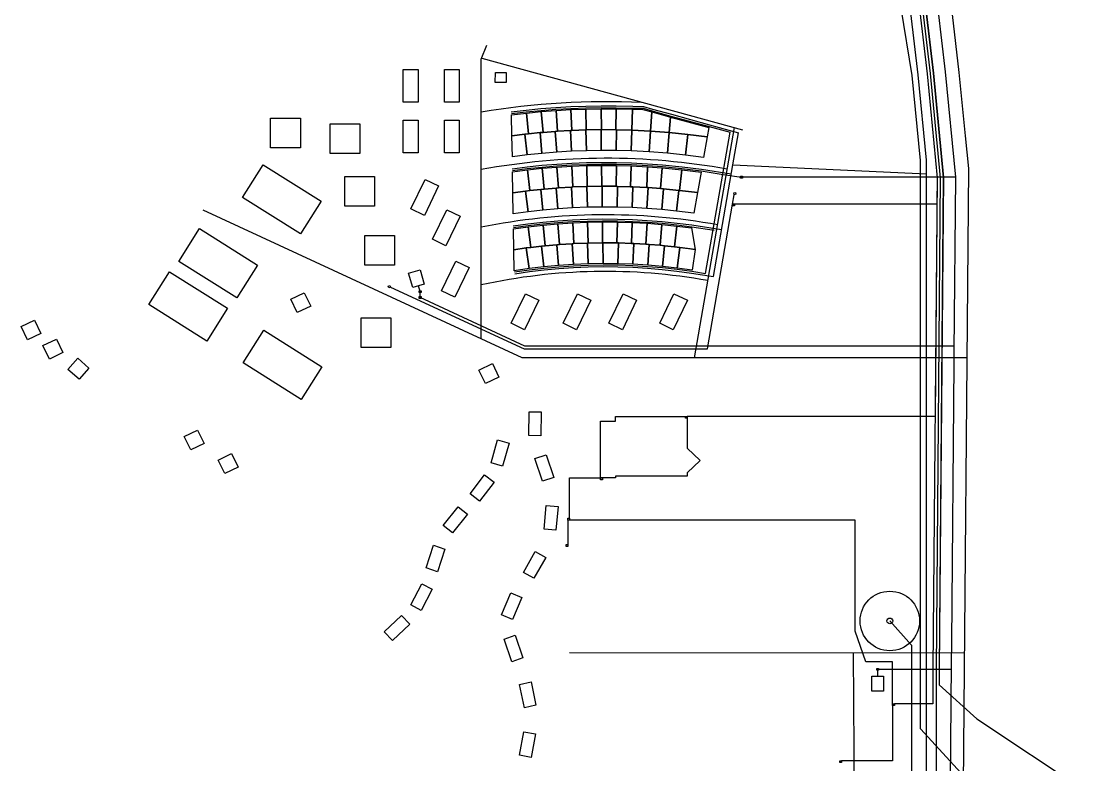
# Model space of a CAD drawing. Header units: millimetres. Extents: x 2242211 to 2245579, y 377443 to 383867.
# Drawn here: x 2242357 to 2244129, y 378954 to 380203 of the extents above; entities that cross this region are included whole.
import ezdxf

# ---------------------------------------------------------------- set-up
doc = ezdxf.new("R2010")
doc.units = ezdxf.units.MM

msp = doc.modelspace()

# ---------------------------------------------------------------- linework, layer by layer
at = {"color": 141, "true_color": 0xadddf7}
msp.add_line((2243552.6, 379961.8), (2243877.7, 379946.7), dxfattribs=at)
for points in [[(2243644.2, 381155.8), (2243677.8, 381155.8), (2243714, 380828.9, 0.152052), (2243761.5, 380729, -0.160823), (2243820.8, 380607.1), (2243878.9, 380114.6), (2243895.7, 379939.8), (2243892.3, 379539.1), (2243475.8, 379539.1)], [(2243644.2, 381155.7), (2243677.8, 381155.7), (2243713.9, 380828.9, 0.152056), (2243761.4, 380728.9, -0.160824), (2243820.7, 380607), (2243878.8, 380114.6), (2243895.6, 379939.8), (2243895.3, 379895.7), (2243552.1, 379895.7)], [(2243641.9, 381159.8), (2243641.9, 381166.2), (2243687.4, 381166.2), (2243724.5, 380830.2, 0.151646), (2243769.2, 380736.3, -0.160741), (2243831.3, 380608.4), (2243889.5, 380115.7), (2243906.3, 379940.2), (2243899.3, 379114.7), (2243899.3, 379088.4), (2243962.6, 379031.6), (2244144.4, 378910.7), (2244247, 378856.3), (2244492.7, 378868.8), (2244598, 378872.9), (2244742, 378867.5), (2244831.2, 378916.2), (2244926.1, 378921), (2244932.7, 378903.8)], [(2243642, 381159.8), (2243642, 381166.1), (2243687.1, 381166.1), (2243724.2, 380830.2, 0.151626), (2243769, 380736.1, -0.160763), (2243831, 380608.3), (2243889.2, 380115.7), (2243906, 379940.2), (2243899, 379114.7), (2243899.2, 379088.3), (2243962.5, 379031.5), (2244144.4, 378910.6), (2244247, 378856.2), (2244291.9, 378858.5), (2244325.6, 378827.4), (2244332.5, 378629.7), (2244338.7, 378622.3)], [(2243643, 381159.8), (2243643, 381161.1), (2243682.6, 381161.1), (2243719.3, 380829.5, 0.151837), (2243765.3, 380732.6, -0.160792), (2243826.1, 380607.7), (2243884.2, 380115.2), (2243901, 379940), (2243894, 379114.7), (2243894, 378076.6), (2243826.5, 378076.6)], [(2243643.1, 381159.8), (2243643.1, 381161), (2243682.5, 381161), (2243719.2, 380829.5, 0.151841), (2243765.3, 380732.6, -0.160793), (2243826, 380607.7), (2243884.1, 380115.1), (2243900.9, 379940), (2243893.9, 379114.7), (2243893.9, 378665.6), (2243739.3, 378665.5)], [(2243644.2, 381155.9), (2243677.9, 381155.9), (2243714.1, 380828.9, 0.152048), (2243761.6, 380729.1, -0.160823), (2243820.9, 380607.1), (2243879, 380114.6), (2243895.8, 379939.8), (2243888.8, 379114.7), (2243888.8, 379056.9), (2243823.9, 379056.9)]]:
    msp.add_lwpolyline(points, format="xyb")
for points in [[(2243877.7, 378066.5), (2243877.7, 378453.1), (2243877.7, 378501.5), (2243877.7, 379946.7), (2243877.7, 379969.4), (2243863.9, 380113), (2243805.8, 380605.2), (2243809.5, 380617.2), (2243984.7, 380633.1), (2243984.7, 380829.4)], [(2243180.3, 380050.7), (2243205.2, 380053.7), (2243230.2, 380056.1), (2243255.2, 380058), (2243280.3, 380059.5), (2243305.4, 380060.4), (2243331.5, 380060.8), (2243356.6, 380060.7), (2243384.3, 380060), (2243402.2, 380059.6), (2243417.7, 380055.3), (2243449.4, 380046.6), (2243513.4, 380029), (2243562, 380015.7)], [(2243520, 379774.1), (2243552.6, 379961.8), (2243562, 380015.7)], [(2243181.9, 379955.1), (2243206.8, 379958.3), (2243231.7, 379960.9), (2243256.7, 379962.9), (2243281.8, 379964.7), (2243306.9, 379965.4), (2243332, 379965.8), (2243357.1, 379965.7), (2243382.2, 379965), (2243409.4, 379963.6), (2243434.5, 379961.8), (2243467.2, 379958.6), (2243499.9, 379954.4), (2243550, 379946.6)], [(2243183.5, 379859.4), (2243208.3, 379862.8), (2243233.3, 379865.6), (2243258.3, 379867.8), (2243283.4, 379869.4), (2243308.5, 379870.4), (2243333.6, 379870.8), (2243358.7, 379870.6), (2243383.8, 379869.8), (2243408.9, 379868.5), (2243433.9, 379866.5), (2243458.9, 379863.9), (2243483.8, 379860.7), (2243533.7, 379853)], [(2243186.1, 379778.8), (2243210.7, 379782.4), (2243235.4, 379785.4), (2243260.2, 379787.7), (2243284.8, 379789.3), (2243309.7, 379790.4), (2243334.6, 379790.8), (2243359.4, 379790.6), (2243384.3, 379789.7), (2243409.1, 379788.2), (2243433.9, 379786.1), (2243458.6, 379783.4), (2243483.3, 379780), (2243520, 379774.1)], [(2243816.3, 379195.8), (2243852.6, 379155.4), (2243852.6, 378613.8), (2243811.7, 378565.6)]]:
    msp.add_lwpolyline(points, dxfattribs=at)
at = {"color": 32, "true_color": 0xcd6928}
msp.add_lwpolyline([(2244065.6, 378799.1), (2243867.7, 379014.9), (2243867.7, 379946.7), (2243867.7, 379968.9), (2243854, 380111.9), (2243779.9, 380564.4)], dxfattribs=at)
for points in [[(2243872.2, 380434.1), (2243909.5, 380117.9), (2243926.5, 379941.1), (2243923.9, 379647.6), (2243923.8, 379627.6), (2243919.8, 379159.7), (2243919.5, 379124.6), (2243917.2, 378858.4), (2243918.3, 378640.9), (2243918.7, 378559), (2243921.9, 377980), (2243921.9, 377980)], [(2243552.1, 379895.7), (2243554.8, 379911.6)], [(2242977.3, 379756.4), (2243201.8, 379652.5), (2243510.2, 379652.5), (2243552.1, 379895.7)], [(2243924, 379657.5), (2243506.6, 379657.5), (2243478.5, 379657.5), (2243202.9, 379657.5), (2243027.3, 379738.9)], [(2243278.3, 379368.3), (2243278.3, 379436), (2243330.3, 379436)], [(2243275.3, 379365.3), (2243275.3, 379324)], [(2243820.9, 379056.9), (2243820.9, 379127.2), (2243775.8, 379127.2), (2243757.9, 379178.8), (2243757.9, 379365.3), (2243278.3, 379365.3)], [(2243820.9, 379053.9), (2243820.9, 378960.9), (2243735.2, 378960.9)]]:
    msp.add_lwpolyline(points)
at = {"ltscale": 0.5}
for points in [[(2243909.7, 380312.3), (2243932.4, 380116.9), (2243943, 380010.5), (2243948.4, 379955.7), (2243939.1, 378854.3), (2243940.2, 378630.1), (2243940.8, 378514.7), (2243942.8, 378114.4), (2243943.4, 378024.4), (2243944.2, 377918.8), (2243945.2, 377775.6)], [(2243129.6, 379669.4), (2243129.6, 380137.4), (2243129.9, 380139.1), (2243139.1, 380162.5)], [(2243130.6, 380140.9), (2243568.9, 380020.4)], [(2243488.2, 379637.5), (2243555.3, 380024.2)], [(2243945.7, 379637.5), (2243198.5, 379637.5), (2242662.6, 379885.7)], [(2243278.3, 379143.1), (2243941.5, 379142.1)], [(2243758.8, 378652.2), (2243755.4, 379142.4)]]:
    msp.add_lwpolyline(points, dxfattribs=at)
at = {"color": 85, "true_color": 0x58ba48}
for points in [[(2242998.8, 380122), (2243023.8, 380122), (2243023.8, 380067), (2242998.8, 380067)], [(2243068, 380122), (2243093, 380122), (2243093, 380067), (2243068, 380067)], [(2242998.8, 380036.6), (2243023.8, 380036.6), (2243023.8, 379981.6), (2242998.8, 379981.6)], [(2243068, 380036.6), (2243093, 380036.6), (2243093, 379981.6), (2243068, 379981.6)], [(2243035.8, 379937.2), (2243058.3, 379926.3), (2243034.3, 379876.8), (2243011.8, 379887.7)], [(2243071.9, 379886.2), (2243094.4, 379875.4), (2243070.5, 379825.9), (2243048, 379836.7)], [(2243087.2, 379800), (2243109.7, 379789.1), (2243085.7, 379739.6), (2243063.2, 379750.4)], [(2243204, 379745.1), (2243226.5, 379734.2), (2243202.6, 379684.7), (2243180.1, 379695.6)], [(2243291.3, 379745.1), (2243313.8, 379734.2), (2243289.9, 379684.7), (2243267.4, 379695.6)], [(2243368.3, 379745.1), (2243390.8, 379734.2), (2243366.9, 379684.7), (2243344.4, 379695.6)], [(2243453.7, 379745.1), (2243476.2, 379734.2), (2243452.3, 379684.7), (2243429.8, 379695.6)]]:
    msp.add_lwpolyline(points, close=True, dxfattribs=at)
at = {"color": 254, "true_color": 0xddb3d4}
for points in [[(2243153.7, 380117), (2243172, 380117), (2243171.8, 380099.8), (2243153.5, 380099.8)], [(2242379.3, 379701), (2242390.1, 379678.4), (2242367.6, 379667.6), (2242356.8, 379690.2)], [(2242379.3, 379701), (2242390.1, 379678.4), (2242367.6, 379667.6), (2242356.8, 379690.2)], [(2242416.1, 379668.9), (2242426.9, 379646.4), (2242404.4, 379635.5), (2242393.5, 379658.1)], [(2242416.1, 379668.9), (2242426.9, 379646.4), (2242404.4, 379635.5), (2242393.5, 379658.1)], [(2242451.9, 379637), (2242470.6, 379620.5), (2242454.1, 379601.7), (2242435.3, 379618.2)], [(2242451.9, 379637), (2242470.6, 379620.5), (2242454.1, 379601.7), (2242435.3, 379618.2)], [(2243210.6, 379547.2), (2243230.6, 379546.9), (2243229.9, 379506.9), (2243209.9, 379507.2)], [(2243497.6, 379465.1), (2243475.8, 379444.3), (2243475.8, 379439.2), (2243355.2, 379439.2), (2243355.2, 379436), (2243330.3, 379436), (2243330.3, 379531.4), (2243355.2, 379531.4), (2243355.2, 379539.1), (2243475.8, 379539.1), (2243475.8, 379485.7)], [(2242653.4, 379516.3), (2242664.2, 379493.8), (2242641.7, 379482.9), (2242630.9, 379505.5)], [(2242653.4, 379516.3), (2242664.2, 379493.8), (2242641.7, 379482.9), (2242630.9, 379505.5)], [(2243165.6, 379455.8), (2243146.3, 379461.3), (2243157.4, 379499.8), (2243176.6, 379494.3)], [(2242710.5, 379476.8), (2242721.3, 379454.3), (2242698.8, 379443.5), (2242687.9, 379466)], [(2242710.5, 379476.8), (2242721.3, 379454.3), (2242698.8, 379443.5), (2242687.9, 379466)], [(2243220.1, 379468.5), (2243239.2, 379474.7), (2243251.6, 379436.7), (2243232.6, 379430.5)], [(2243127.2, 379397.1), (2243111.3, 379409.2), (2243135.6, 379441), (2243151.5, 379428.8)], [(2243081.7, 379343.8), (2243066, 379356.2), (2243090.9, 379387.6), (2243106.5, 379375.1)], [(2243239.1, 379389.7), (2243259, 379387.8), (2243255.2, 379348), (2243235.3, 379349.9)], [(2243056.1, 379278.5), (2243037.1, 379284.9), (2243049.8, 379322.8), (2243068.7, 379316.5)], [(2243220.7, 379312.2), (2243238.1, 379302.3), (2243218.4, 379267.5), (2243201, 379277.4)], [(2243029.2, 379213.6), (2243011.5, 379222.8), (2243029.9, 379258.3), (2243047.6, 379249.1)], [(2243179.3, 379243.1), (2243197.8, 379235.4), (2243182.4, 379198.4), (2243164, 379206.1)], [(2242980.8, 379163), (2242967, 379177.5), (2242996, 379205), (2243009.8, 379190.5)], [(2243168.2, 379165.3), (2243187.1, 379171.7), (2243200, 379133.9), (2243181.1, 379127.4)], [(2243193.9, 379089.3), (2243213.5, 379093.4), (2243221.8, 379054.3), (2243202.3, 379050.2)], [(2243201.3, 379009.7), (2243221, 379006.1), (2243213.8, 378966.7), (2243194.2, 378970.3)]]:
    msp.add_lwpolyline(points, close=True, dxfattribs=at)
at = {"ltscale": 0.5}
for points in [[(2243129.6, 380050.8, -0.053228), (2243399.3, 380067, -0.05148)], [(2243129.6, 379954.3, -0.090031), (2243543.3, 379955, -0.086426)], [(2243129.6, 379857.6, -0.094276), (2243527.1, 379861.5, -0.090375)], [(2243129.6, 379760.5, -0.099434), (2243510.8, 379767.8, -0.095182)]]:
    msp.add_lwpolyline(points, format="xyb", dxfattribs=at)
at = {"color": 2}
for points in [[(2243180.7, 380047.8), (2243205.5, 380050.7), (2243230.4, 380053.1), (2243255.4, 380055), (2243280.4, 380056.5), (2243305.4, 380057.4), (2243331.5, 380057.8), (2243356.5, 380057.7), (2243384.3, 380057), (2243401.8, 380056.6), (2243416.9, 380052.4), (2243448.6, 380043.7), (2243512.7, 380026.1), (2243547.9, 380016.5)], [(2243506.7, 379779.3), (2243547.9, 380016.5)], [(2243182.3, 379952.1), (2243207.1, 379955.3), (2243232, 379957.9), (2243257, 379959.9), (2243281.9, 379961.7), (2243307, 379962.4), (2243332, 379962.8), (2243357.1, 379962.7), (2243382.1, 379962), (2243409.2, 379960.6), (2243434.2, 379958.8), (2243466.9, 379955.6), (2243499.4, 379951.5), (2243536.5, 379945.6), (2243567.1, 379941.1)], [(2243926.5, 379941.1), (2243567.1, 379941.1)], [(2243183.9, 379856.4), (2243208.7, 379859.8), (2243233.6, 379862.6), (2243258.5, 379864.8), (2243283.5, 379866.4), (2243308.5, 379867.4), (2243333.6, 379867.8), (2243358.6, 379867.6), (2243383.7, 379866.8), (2243408.7, 379865.5), (2243433.7, 379863.5), (2243458.6, 379860.9), (2243483.4, 379857.8), (2243521.4, 379851.8)], [(2243185.6, 379781.8), (2243210.4, 379785.4), (2243235.1, 379788.3), (2243260, 379790.7), (2243284.7, 379792.3), (2243309.6, 379793.4), (2243334.5, 379793.8), (2243359.5, 379793.6), (2243384.4, 379792.7), (2243409.3, 379791.2), (2243434.2, 379789.1), (2243459, 379786.4), (2243483.7, 379783), (2243506.7, 379779.3)], [(2243027.3, 379748.9), (2243024.5, 379758.5)], [(2243027.3, 379738.9), (2243027.3, 379748.9)], [(2243795.8, 379114.6), (2243919.4, 379114.6)], [(2243795.8, 379114.6), (2243795.8, 379103)]]:
    msp.add_lwpolyline(points, dxfattribs=at)
for points in [[(2243230.6, 380051.1), (2243255.5, 380053), (2243257.9, 380018.1), (2243254.3, 380017.9), (2243233.7, 380016.2)], [(2243255.5, 380053), (2243280.5, 380054.5), (2243282.1, 380019.5), (2243280, 380019.4), (2243257.9, 380018.1)], [(2243280.5, 380054.5), (2243305.5, 380055.4), (2243306.4, 380020.4), (2243305.7, 380020.4), (2243282.1, 380019.5)], [(2243305.5, 380055.4), (2243331.5, 380055.8), (2243331.7, 380020.8), (2243331.4, 380020.8), (2243306.4, 380020.4)], [(2243331.5, 380055.8), (2243356.5, 380055.7), (2243356, 380020.7), (2243331.7, 380020.8)], [(2243356.5, 380055.7), (2243384.2, 380055), (2243382.9, 380020), (2243357.2, 380020.7), (2243356, 380020.7)], [(2243384.2, 380055), (2243401.5, 380054.6), (2243416.4, 380050.5), (2243414.4, 380018.4), (2243382.9, 380020)], [(2243180.9, 380045.8), (2243205.7, 380048.7), (2243209.5, 380013.9), (2243203, 380013.2), (2243181.5, 380010.6)], [(2243205.7, 380048.7), (2243230.6, 380051.1), (2243233.7, 380016.2), (2243228.6, 380015.8), (2243209.5, 380013.9)], [(2243416.4, 380050.5), (2243448.1, 380041.8), (2243445.8, 380016), (2243414.4, 380018.4)], [(2243448.1, 380041.8), (2243512.1, 380024.2), (2243509.4, 380008.6), (2243477.1, 380012.8), (2243445.8, 380016)], [(2243228.6, 380015.8), (2243233.7, 380016.2), (2243254.3, 380017.9), (2243256.7, 379983), (2243231.8, 379980.9)], [(2243254.3, 380017.9), (2243257.9, 380018.1), (2243280, 380019.4), (2243281.7, 379984.4), (2243256.7, 379983)], [(2243281.7, 379984.4), (2243280, 380019.4), (2243282.1, 380019.5), (2243305.7, 380020.4), (2243306.6, 379985.4)], [(2243305.7, 380020.4), (2243306.4, 380020.4), (2243331.4, 380020.8), (2243331.6, 379985.8), (2243306.6, 379985.4)], [(2243331.4, 380020.8), (2243331.7, 380020.8), (2243357.2, 380020.7), (2243356.6, 379985.7), (2243331.6, 379985.8)], [(2243357.2, 380020.7), (2243382.9, 380020), (2243381.6, 379985), (2243356.6, 379985.7)], [(2243382.9, 380020), (2243414.4, 380018.4), (2243412.2, 379983.5), (2243381.6, 379985)], [(2243414.4, 380018.4), (2243445.8, 380016), (2243442.7, 379981.2), (2243412.2, 379983.5)], [(2243182.1, 379975.3), (2243181.5, 380010.6), (2243203, 380013.2), (2243206.9, 379978.4)], [(2243203, 380013.2), (2243209.5, 380013.9), (2243228.6, 380015.8), (2243231.8, 379980.9), (2243206.9, 379978.4)], [(2243445.8, 380016), (2243477.1, 380012.8), (2243473.1, 379978), (2243442.7, 379981.2)], [(2243477.1, 380012.8), (2243509.4, 380008.6), (2243503.4, 379974.1), (2243473.1, 379978)], [(2243182.5, 379950.2), (2243207.3, 379953.3), (2243211.3, 379918.5), (2243204.3, 379917.7), (2243183.1, 379914.9)], [(2243207.3, 379953.3), (2243232.2, 379955.9), (2243235.4, 379921), (2243229.9, 379920.5), (2243211.3, 379918.5)], [(2243232.2, 379955.9), (2243257.1, 379957.9), (2243259.6, 379923), (2243255.7, 379922.7), (2243235.4, 379921)], [(2243257.1, 379957.9), (2243282.1, 379959.4), (2243283.8, 379924.5), (2243281.4, 379924.3), (2243259.6, 379923)], [(2243282.1, 379959.4), (2243307.1, 379960.4), (2243308, 379925.4), (2243307.2, 379925.4), (2243283.8, 379924.5)], [(2243307.1, 379960.4), (2243332, 379960.8), (2243332.2, 379925.8), (2243308, 379925.4)], [(2243332, 379960.8), (2243357, 379960.7), (2243356.5, 379925.7), (2243333, 379925.8), (2243332.2, 379925.8)], [(2243357, 379960.7), (2243382, 379960), (2243380.7, 379925), (2243358.8, 379925.6), (2243356.5, 379925.7)], [(2243382, 379960), (2243409.1, 379958.6), (2243407.8, 379923.6), (2243384.6, 379924.8), (2243380.7, 379925)], [(2243409.1, 379958.6), (2243434, 379956.8), (2243431.1, 379921.9), (2243410.4, 379923.5), (2243407.8, 379923.6)], [(2243434, 379956.8), (2243466.7, 379953.6), (2243462.7, 379918.8), (2243461.8, 379918.9), (2243436.2, 379921.5), (2243431.1, 379921.9)], [(2243466.7, 379953.6), (2243499.2, 379949.5), (2243493.2, 379915), (2243462.7, 379918.8)], [(2243183.7, 379879.6), (2243183.1, 379914.9), (2243204.3, 379917.7), (2243208.5, 379882.9)], [(2243208.5, 379882.9), (2243204.3, 379917.7), (2243211.3, 379918.5), (2243229.9, 379920.5), (2243233.4, 379885.7)], [(2243229.9, 379920.5), (2243235.4, 379921), (2243255.7, 379922.7), (2243258.3, 379887.8), (2243233.4, 379885.7)], [(2243255.7, 379922.7), (2243259.6, 379923), (2243281.4, 379924.3), (2243283.2, 379889.4), (2243258.3, 379887.8)], [(2243281.4, 379924.3), (2243283.8, 379924.5), (2243307.2, 379925.4), (2243308.2, 379890.4), (2243283.2, 379889.4)], [(2243307.2, 379925.4), (2243308, 379925.4), (2243333, 379925.8), (2243333.2, 379890.6), (2243308.2, 379890.4)], [(2243333, 379925.8), (2243356.5, 379925.7), (2243358.8, 379925.6), (2243358.2, 379890.6), (2243333.2, 379890.6)], [(2243358.8, 379925.6), (2243380.7, 379925), (2243384.6, 379924.8), (2243383.2, 379889.9), (2243358.2, 379890.6)], [(2243384.6, 379924.8), (2243407.8, 379923.6), (2243410.4, 379923.5), (2243408.1, 379888.5), (2243383.2, 379889.9)], [(2243410.4, 379923.5), (2243431.1, 379921.9), (2243436.2, 379921.5), (2243433.1, 379886.6), (2243408.1, 379888.5)], [(2243436.2, 379921.5), (2243461.8, 379918.9), (2243457.9, 379884.1), (2243433.1, 379886.6)], [(2243461.8, 379918.9), (2243462.7, 379918.8), (2243493.2, 379915), (2243487.2, 379880.5), (2243457.9, 379884.1)], [(2243556.9, 379915.3), (2243557.7, 379912.5), (2243554.8, 379911.6), (2243554, 379914.5)], [(2243552.1, 379895.7), (2243555.1, 379895.7), (2243555.1, 379892.7), (2243552.1, 379892.7)], [(2243208.9, 379857.8), (2243233.8, 379860.6), (2243237.3, 379825.8), (2243231.2, 379825.1), (2243213.2, 379823.1)], [(2243233.8, 379860.6), (2243258.7, 379862.8), (2243261.3, 379827.9), (2243257, 379827.5), (2243237.3, 379825.8)], [(2243258.7, 379862.8), (2243283.6, 379864.4), (2243285.4, 379829.4), (2243282.6, 379829.3), (2243261.3, 379827.9)], [(2243283.6, 379864.4), (2243308.6, 379865.4), (2243309.6, 379830.4), (2243308.5, 379830.4), (2243285.4, 379829.4)], [(2243308.6, 379865.4), (2243333.6, 379865.8), (2243333.8, 379830.8), (2243309.6, 379830.4)], [(2243333.6, 379865.8), (2243358.6, 379865.6), (2243357.9, 379830.6), (2243334.4, 379830.8), (2243333.8, 379830.8)], [(2243358.6, 379865.6), (2243383.6, 379864.8), (2243382.1, 379829.9), (2243360.3, 379830.6), (2243357.9, 379830.6)], [(2243383.6, 379864.8), (2243408.5, 379863.5), (2243406.2, 379828.5), (2243386.2, 379829.7), (2243382.1, 379829.9)], [(2243408.5, 379863.5), (2243433.5, 379861.5), (2243430.3, 379826.6), (2243412, 379828.1), (2243406.2, 379828.5)], [(2243433.5, 379861.5), (2243458.3, 379858.9), (2243454.3, 379824.2), (2243437.8, 379825.9), (2243430.3, 379826.6)], [(2243458.3, 379858.9), (2243483.1, 379855.8), (2243489.2, 379819.6), (2243463.6, 379823.1), (2243454.3, 379824.2)], [(2243184.2, 379854.4), (2243208.9, 379857.8), (2243213.2, 379823.1), (2243205.5, 379822.1), (2243184.8, 379819.1)], [(2243205.5, 379822.1), (2243213.2, 379823.1), (2243231.2, 379825.1), (2243234.9, 379790.3), (2243210.1, 379787.4)], [(2243231.2, 379825.1), (2243237.3, 379825.8), (2243257, 379827.5), (2243259.8, 379792.7), (2243234.9, 379790.3)], [(2243257, 379827.5), (2243261.3, 379827.9), (2243282.6, 379829.3), (2243284.6, 379794.3), (2243259.8, 379792.7)], [(2243282.6, 379829.3), (2243285.4, 379829.4), (2243308.5, 379830.4), (2243309.5, 379795.4), (2243284.6, 379794.3)], [(2243308.5, 379830.4), (2243309.6, 379830.4), (2243333.8, 379830.8), (2243334.4, 379830.8), (2243334.5, 379795.8), (2243309.5, 379795.4)], [(2243334.4, 379830.8), (2243357.9, 379830.6), (2243360.3, 379830.6), (2243359.5, 379795.6), (2243334.5, 379795.8)], [(2243360.3, 379830.6), (2243382.1, 379829.9), (2243386.2, 379829.7), (2243384.5, 379794.7), (2243359.5, 379795.6)], [(2243386.2, 379829.7), (2243406.2, 379828.5), (2243412, 379828.1), (2243409.5, 379793.2), (2243384.5, 379794.7)], [(2243412, 379828.1), (2243430.3, 379826.6), (2243437.8, 379825.9), (2243434.4, 379791.1), (2243409.5, 379793.2)], [(2243434.4, 379791.1), (2243437.8, 379825.9), (2243454.3, 379824.2), (2243463.6, 379823.1), (2243459.2, 379788.3)], [(2243463.6, 379823.1), (2243478.3, 379821.1), (2243489.2, 379819.6), (2243484, 379784.9), (2243459.2, 379788.3)], [(2243185.4, 379783.8), (2243184.8, 379819.1), (2243205.5, 379822.1), (2243210.1, 379787.4)], [(2242973.4, 379757.9), (2242976.1, 379759.1), (2242977.3, 379756.4), (2242974.6, 379755.2)], [(2243472.8, 379536.1), (2243472.8, 379539.1), (2243475.8, 379539.1), (2243475.8, 379536.1)], [(2243333.3, 379436), (2243333.3, 379433), (2243330.3, 379433), (2243330.3, 379436)], [(2243275.3, 379365.3), (2243275.3, 379368.3), (2243278.3, 379368.3), (2243278.3, 379365.3)], [(2243275.3, 379324), (2243275.3, 379321), (2243272.3, 379321), (2243272.3, 379324)], [(2243820.9, 379053.9), (2243820.9, 379056.9), (2243823.9, 379056.9), (2243823.9, 379053.9)], [(2243735.2, 378960.9), (2243735.2, 378957.9), (2243732.2, 378957.9), (2243732.2, 378960.9)]]:
    msp.add_lwpolyline(points, close=True)
at = {"color": 165, "true_color": 0x5e67af}
for points in [[(2242776, 380040.2), (2242826, 380040.2), (2242826, 379990.2), (2242776, 379990.2)], [(2242876.1, 380030.5), (2242926.1, 380030.5), (2242926.1, 379980.5), (2242876.1, 379980.5)], [(2242826.2, 379845.6), (2242728.8, 379906.8), (2242763.4, 379961.8), (2242860.7, 379900.6)], [(2242900.7, 379942.3), (2242950.7, 379942.3), (2242950.7, 379892.3), (2242900.7, 379892.3)], [(2242719.2, 379738.4), (2242621.8, 379799.6), (2242656.4, 379854.7), (2242753.8, 379793.5)], [(2242934.1, 379843), (2242984.1, 379843), (2242984.1, 379793), (2242934.1, 379793)], [(2242668.7, 379665.8), (2242571.3, 379727), (2242605.9, 379782), (2242703.3, 379720.8)], [(2242832.4, 379746.9), (2242843.3, 379724.4), (2242820.7, 379713.6), (2242809.9, 379736.1)], [(2242832.4, 379746.9), (2242843.3, 379724.4), (2242820.7, 379713.6), (2242809.9, 379736.1)], [(2242928.1, 379705), (2242978.1, 379705), (2242978.1, 379655), (2242928.1, 379655)], [(2242827.4, 379567.8), (2242730, 379629), (2242764.6, 379684), (2242862, 379622.8)], [(2243148.5, 379627.9), (2243159.3, 379605.4), (2243136.8, 379594.5), (2243126, 379617.1)], [(2243148.5, 379627.9), (2243159.3, 379605.4), (2243136.8, 379594.5), (2243126, 379617.1)]]:
    msp.add_lwpolyline(points, close=True, dxfattribs=at)
at = {"color": 2}
for points in [[(2243565.6, 379942.6), (2243568.6, 379942.6), (2243568.6, 379939.6), (2243565.6, 379939.6)], [(2243007.9, 379779.7), (2243027.1, 379785.3), (2243034.1, 379761.3), (2243014.9, 379755.7)], [(2243025.8, 379750.4), (2243028.8, 379750.4), (2243028.8, 379747.4), (2243025.8, 379747.4)], [(2243025.8, 379740.4), (2243028.8, 379740.4), (2243028.8, 379737.4), (2243025.8, 379737.4)], [(2243794.3, 379116.1), (2243797.3, 379116.1), (2243797.3, 379113.1), (2243794.3, 379113.1)], [(2243785.8, 379103), (2243805.8, 379103), (2243805.8, 379078), (2243785.8, 379078)]]:
    msp.add_lwpolyline(points, close=True, dxfattribs=at)
at = {"color": 141, "true_color": 0xadddf7}
for radius in [50, 4.82]:
    msp.add_circle((2243816.3, 379195.8), radius, dxfattribs=at)

doc.saveas('drawing.dxf')
